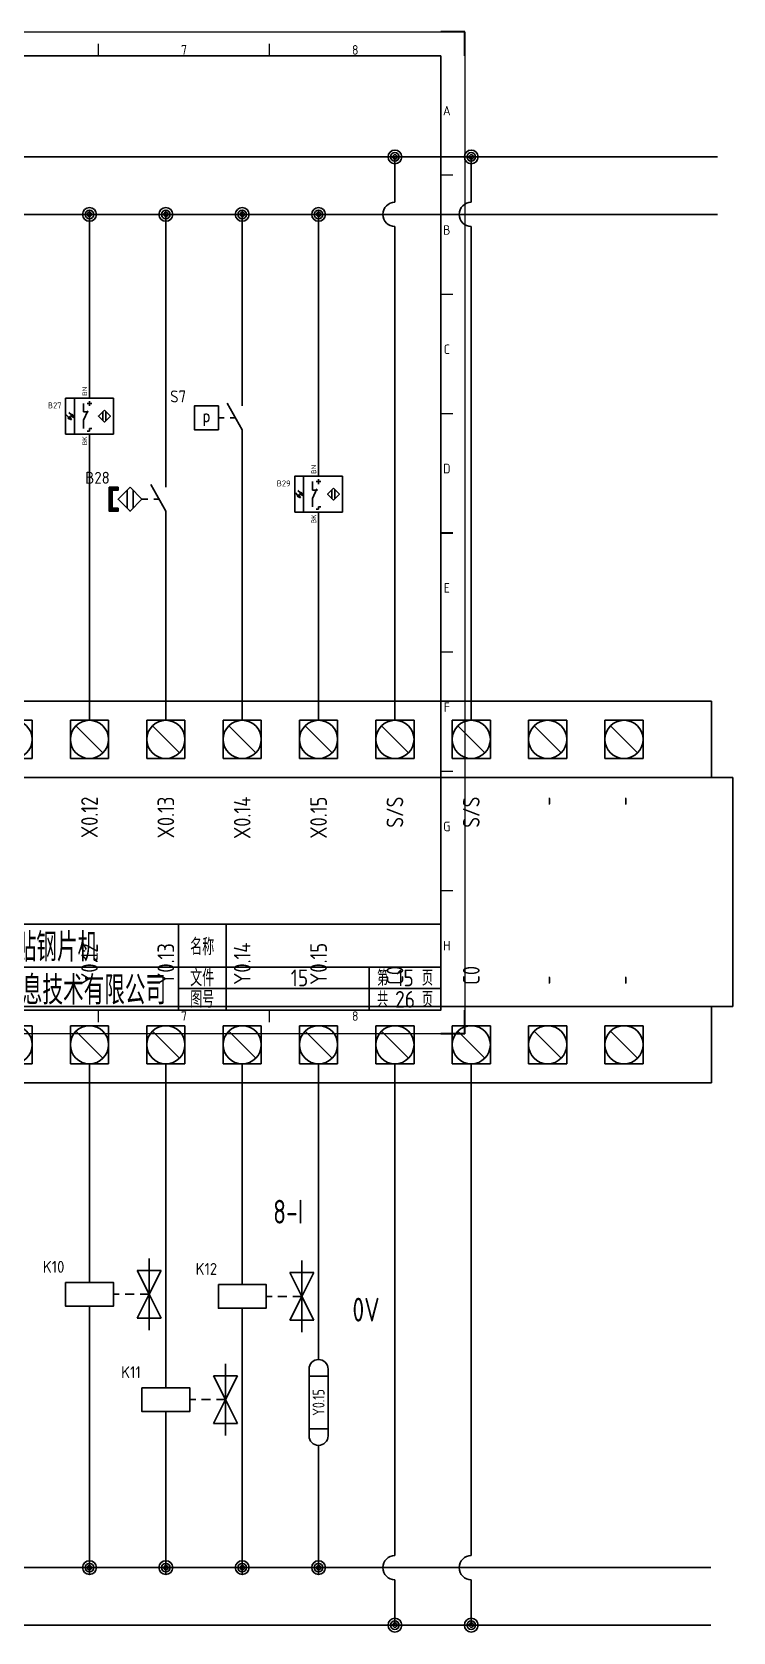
# Model space of a CAD drawing. Header units: millimetres. Extents: x 2018 to 2383, y 1261 to 1597.
# Drawn here: x 2235.6 to 2382.5, y 1262.1 to 1597.4 of the extents above; entities that cross this region are included whole.
import ezdxf
from ezdxf.enums import TextEntityAlignment as Align

# ---------------------------------------------------------------- set-up
doc = ezdxf.new("R2010")
doc.units = ezdxf.units.MM
for name, color, linetype in [('AE_BOR', 1, 'Continuous'), ('SYMS', 7, 'Continuous'), ('TAGS', 150, 'Continuous'), ('TERMS', 123, 'Continuous'), ('WIRENO', 72, 'Continuous'), ('WIRES', 7, 'Continuous'), ('图框_标题栏属性', 1, 'Continuous'), ('图框_标题栏文字', 6, 'Continuous')]:
    doc.layers.add(name, color=color, linetype=linetype)
doc.styles.add('ACGBTS', font='ISOCP.SHX')
doc.styles.add('PIN', font='simplex', dxfattribs={"width": 0.75})
doc.styles.get("Standard").update_dxf_attribs({"font": 'arial.ttf'})
doc.styles.add('WD_IEC', font='ISOCP2.shx', dxfattribs={"height": 4, "bigfont": 'gbcbig.shx'})
doc.styles.add('工程字', font='gbenor.shx', dxfattribs={"bigfont": 'gbcbig.shx'})

# ---------------------------------------------------------------- blocks, each defined once
blk = doc.blocks.new('Border')
for p, q in [((584, 410), (10, 410)), ((584, 10), (584, 410)), ((10, 10), (584, 10))]:
    blk.add_line(p, q)
at = {"layer": 'AE_BOR', "color": 1, "lineweight": 15}
for p, q in [((0, 420), (594, 420)), ((594, 420), (594, 0)), ((440.5, 410), (440.5, 415)), ((512.25, 410), (512.25, 415)), ((589, 360), (584, 360)), ((589, 310), (584, 310)), ((589, 260), (584, 260)), ((589, 160), (584, 160)), ((589, 110), (584, 110)), ((589, 60), (584, 60)), ((440.5, 5), (440.5, 10)), ((512.25, 5), (512.25, 10)), ((594, 0), (0, 0))]:
    blk.add_line(p, q, dxfattribs=at)
at = {"layer": 'AE_BOR', "color": 1, "lineweight": 30}
for p, q in [((594, 420), (584, 420)), ((594, 410), (594, 420)), ((584, 210), (589, 210)), ((594, 0), (594, 10)), ((594, 0), (584, 0))]:
    blk.add_line(p, q, dxfattribs=at)
at = {"layer": 'AE_BOR', "color": 1, "lineweight": 15, "style": 'ACGBTS'}
for s, p in [('7', (476.375, 412.5)), ('8', (548.125, 412.5)), ('A', (586.5, 387)), ('B', (586.5, 337)), ('C', (586.5, 287)), ('D', (586.5, 237)), ('E', (586.5, 187)), ('F', (586.5, 137)), ('G', (586.5, 87)), ('H', (586.5, 37)), ('7', (476.375, 7.5)), ('8', (548.125, 7.5))]:
    blk.add_text(s, height=4, dxfattribs=at).set_placement(p, align=Align.MIDDLE)
blk = doc.blocks.new('LdrDkA4')
for p, q in [((232, 0), (232, 18)), ((242, 0), (242, 18)), ((162.5, 9), (287, 9)), ((272, 0), (272, 9)), ((232, 4.5), (287, 4.5))]:
    blk.add_line(p, q)
blk.add_lwpolyline([(132.5, 0), (287, 0), (287, 18), (132.5, 18)])
at = {"flags": 9}
blk.add_attdef('WD_TB', (0, 0), '', height=2.5, dxfattribs=at)
at = {"layer": '图框_标题栏属性', "style": '工程字'}
for tag, height, p in [('版本', 3.5, (151.42, 15.75)), ('项目', 6, (202.25, 13.5)), ('名称', 3.5, (264.42, 13.27)), ('日期', 3.5, (151.42, 11.25)), ('制图', 3.5, (151.34, 6.85)), ('公司名称', 6, (197.03, 4.5)), ('文件', 3.5, (257.37, 6.75)), ('页数', 3.5, (279.5, 6.75)), ('审核', 3.5, (151.65, 2.36)), ('图号', 3.5, (257.37, 2.25)), ('总数', 3.5, (279.5, 2.25))]:
    blk.add_attdef(tag, text='', height=height, dxfattribs=at).set_placement(p, align=Align.MIDDLE)
at = {"layer": '图框_标题栏文字', "style": '工程字'}
for s, height, p in [('名称', 3.5, (237, 13.27)), ('文件', 3.5, (237, 6.75)), ('第    页', 3.25, (279.5, 6.75)), ('图号', 3.5, (237, 2.25)), ('共    页', 3.25, (279.5, 2.25))]:
    blk.add_text(s, height=height, dxfattribs=at).set_placement(p, align=Align.MIDDLE_CENTER)
blk = doc.blocks.new('PLCIO_AS332T')
for p, q in [((40.47, 36.99), (-289.88, 36.99)), ((40.47, 36.99), (40.47, 20.99)), ((-109.88, 32.99), (-101.88, 32.99)), ((-101.88, 32.99), (-101.88, 24.99)), ((-93.88, 32.99), (-85.88, 32.99)), ((-93.88, 24.99), (-93.88, 32.99)), ((-92.71, 31.82), (-87.05, 26.16)), ((-85.88, 32.99), (-85.88, 24.99)), ((-77.88, 32.99), (-69.88, 32.99)), ((-77.88, 24.99), (-77.88, 32.99)), ((-76.71, 31.82), (-71.05, 26.16)), ((-69.88, 32.99), (-69.88, 24.99)), ((-61.88, 32.99), (-53.88, 32.99)), ((-61.88, 24.99), (-61.88, 32.99)), ((-60.71, 31.82), (-55.05, 26.16)), ((-53.88, 32.99), (-53.88, 24.99)), ((-45.88, 32.99), (-37.88, 32.99)), ((-45.88, 24.99), (-45.88, 32.99)), ((-44.71, 31.82), (-39.05, 26.16)), ((-37.88, 32.99), (-37.88, 24.99)), ((-29.88, 32.99), (-21.88, 32.99)), ((-29.88, 24.99), (-29.88, 32.99)), ((-28.71, 31.82), (-23.05, 26.16)), ((-21.88, 32.99), (-21.88, 24.99)), ((-13.88, 32.99), (-5.88, 32.99)), ((-13.88, 24.99), (-13.88, 32.99)), ((-12.71, 31.82), (-7.05, 26.16)), ((-5.88, 32.99), (-5.88, 24.99)), ((2.12, 32.99), (10.12, 32.99)), ((2.12, 24.99), (2.12, 32.99)), ((3.29, 31.82), (8.95, 26.16)), ((10.12, 32.99), (10.12, 24.99)), ((18.12, 32.99), (26.12, 32.99)), ((18.12, 24.99), (18.12, 32.99)), ((19.29, 31.82), (24.95, 26.16)), ((26.12, 32.99), (26.12, 24.99)), ((-101.88, 24.99), (-109.88, 24.99)), ((-85.88, 24.99), (-93.88, 24.99)), ((-69.88, 24.99), (-77.88, 24.99)), ((-53.88, 24.99), (-61.88, 24.99)), ((-37.88, 24.99), (-45.88, 24.99)), ((-21.88, 24.99), (-29.88, 24.99)), ((-5.88, 24.99), (-13.88, 24.99)), ((10.12, 24.99), (2.12, 24.99)), ((26.12, 24.99), (18.12, 24.99)), ((-293.88, 20.99), (44.95, 20.99)), ((44.95, 20.99), (44.95, -27.01)), ((-49.88, -27.01), (-289.88, -27.01)), ((44.95, -27.01), (-49.88, -27.01)), ((40.47, -27.01), (40.47, -43.01)), ((-109.88, -31.01), (-101.88, -31.01)), ((-109.88, -31.01), (-101.88, -31.01)), ((-101.88, -31.01), (-101.88, -39.01)), ((-101.88, -31.01), (-101.88, -39.01)), ((-93.88, -39.01), (-93.88, -31.01)), ((-93.88, -39.01), (-93.88, -31.01)), ((-93.88, -31.01), (-85.88, -31.01)), ((-93.88, -31.01), (-85.88, -31.01)), ((-92.71, -32.18), (-87.05, -37.84)), ((-85.88, -31.01), (-85.88, -39.01)), ((-85.88, -31.01), (-85.88, -39.01)), ((-77.88, -39.01), (-77.88, -31.01)), ((-77.88, -39.01), (-77.88, -31.01)), ((-77.88, -31.01), (-69.88, -31.01)), ((-77.88, -31.01), (-69.88, -31.01)), ((-76.71, -32.18), (-71.05, -37.84)), ((-69.88, -31.01), (-69.88, -39.01)), ((-69.88, -31.01), (-69.88, -39.01)), ((-61.88, -31.01), (-53.88, -31.01)), ((-61.88, -31.01), (-53.88, -31.01)), ((-61.88, -39.01), (-61.88, -31.01)), ((-61.88, -39.01), (-61.88, -31.01)), ((-60.71, -32.18), (-55.05, -37.84)), ((-53.88, -31.01), (-53.88, -39.01)), ((-53.88, -31.01), (-53.88, -39.01)), ((-45.88, -39.01), (-45.88, -31.01)), ((-45.88, -39.01), (-45.88, -31.01)), ((-45.88, -31.01), (-37.88, -31.01)), ((-45.88, -31.01), (-37.88, -31.01)), ((-44.71, -32.18), (-39.05, -37.84)), ((-37.88, -31.01), (-37.88, -39.01)), ((-37.88, -31.01), (-37.88, -39.01)), ((-29.88, -31.01), (-21.88, -31.01)), ((-29.88, -31.01), (-21.88, -31.01)), ((-29.88, -39.01), (-29.88, -31.01)), ((-29.88, -39.01), (-29.88, -31.01)), ((-28.71, -32.18), (-23.05, -37.84)), ((-21.88, -31.01), (-21.88, -39.01)), ((-21.88, -31.01), (-21.88, -39.01)), ((-13.88, -39.01), (-13.88, -31.01)), ((-13.88, -39.01), (-13.88, -31.01)), ((-13.88, -31.01), (-5.88, -31.01)), ((-13.88, -31.01), (-5.88, -31.01)), ((-12.71, -32.18), (-7.05, -37.84)), ((-5.88, -31.01), (-5.88, -39.01)), ((-5.88, -31.01), (-5.88, -39.01)), ((2.12, -39.01), (2.12, -31.01)), ((2.12, -39.01), (2.12, -31.01)), ((2.12, -31.01), (10.12, -31.01)), ((2.12, -31.01), (10.12, -31.01)), ((3.29, -32.18), (8.95, -37.84)), ((10.12, -31.01), (10.12, -39.01)), ((10.12, -31.01), (10.12, -39.01)), ((18.12, -31.01), (26.12, -31.01)), ((18.12, -31.01), (26.12, -31.01)), ((18.12, -39.01), (18.12, -31.01)), ((18.12, -39.01), (18.12, -31.01)), ((19.29, -32.18), (24.95, -37.84)), ((26.12, -31.01), (26.12, -39.01)), ((26.12, -31.01), (26.12, -39.01)), ((-101.88, -39.01), (-109.88, -39.01)), ((-101.88, -39.01), (-109.88, -39.01)), ((-85.88, -39.01), (-93.88, -39.01)), ((-85.88, -39.01), (-93.88, -39.01)), ((-69.88, -39.01), (-77.88, -39.01)), ((-69.88, -39.01), (-77.88, -39.01)), ((-53.88, -39.01), (-61.88, -39.01)), ((-53.88, -39.01), (-61.88, -39.01)), ((-37.88, -39.01), (-45.88, -39.01)), ((-37.88, -39.01), (-45.88, -39.01)), ((-21.88, -39.01), (-29.88, -39.01)), ((-21.88, -39.01), (-29.88, -39.01)), ((-5.88, -39.01), (-13.88, -39.01)), ((-5.88, -39.01), (-13.88, -39.01)), ((10.12, -39.01), (2.12, -39.01)), ((10.12, -39.01), (2.12, -39.01)), ((26.12, -39.01), (18.12, -39.01)), ((26.12, -39.01), (18.12, -39.01)), ((-289.88, -43.01), (40.47, -43.01))]:
    blk.add_line(p, q)
for centre in [(-105.88, 28.99), (-89.88, 28.99), (-73.88, 28.99), (-57.88, 28.99), (-41.88, 28.99), (-25.88, 28.99), (-9.88, 28.99), (6.12, 28.99), (22.12, 28.99), (-105.88, -35.01), (-89.88, -35.01), (-73.88, -35.01), (-57.88, -35.01), (-41.88, -35.01), (-25.88, -35.01), (-9.88, -35.01), (6.12, -35.01), (22.12, -35.01)]:
    blk.add_circle(centre, 4)
at = {"style": 'WD_IEC'}
for tag, p, width in [('DESCA41', (-283.38, 60.92), 0.9), ('DESCB41', (-276.38, 60.92), 0.9), ('DESCA42', (-267.38, 60.92), 0.9), ('DESCB42', (-260.38, 60.92), 0.9), ('DESCA43', (-251.38, 60.92), 0.9), ('DESCB43', (-244.38, 60.92), 0.9), ('DESCA44', (-235.38, 60.92), 0.9), ('DESCB44', (-228.38, 60.92), 0.9), ('DESCA45', (-219.38, 60.92), 0.9), ('DESCB45', (-212.38, 60.92), 0.9), ('DESCA46', (-203.38, 60.92), 0.9), ('DESCB46', (-196.38, 60.92), 0.9), ('DESCA47', (-187.38, 60.92), 0.9), ('DESCB47', (-180.38, 60.92), 0.9), ('DESCA48', (-171.38, 60.92), 0.9), ('DESCB48', (-164.38, 60.92), 0.9), ('DESCA49', (-155.38, 60.92), 0.9), ('DESCB49', (-148.38, 60.92), 0.9), ('DESCA50', (-139.38, 60.92), 0.9), ('DESCB50', (-132.38, 60.92), 0.9), ('DESCA51', (-123.38, 60.92), 0.9), ('DESCB51', (-116.38, 60.92), 0.9), ('DESCA52', (-107.38, 60.92), 0.9), ('DESCB52', (-100.38, 60.92), 0.9), ('DESCA53', (-91.38, 60.92), 0.9), ('DESCB53', (-84.38, 60.92), 0.9), ('DESCA54', (-75.38, 60.92), 0.9), ('DESCB54', (-68.38, 60.92), 0.9), ('DESCA55', (-59.38, 60.92), 0.9), ('DESCB55', (-52.38, 60.92), 0.9), ('DESCA56', (-43.38, 60.92), 0.9), ('DESCB56', (-36.38, 60.92), 0.9), ('WDTAGALT', (-331.88, -15.01), 0.8)]:
    blk.add_attdef(tag, p, '', height=4, rotation=90, dxfattribs=dict(at, width=width))
at = {"style": 'WD_IEC', "width": 0.9}
for tag, p in [('TERM42', (-263.88, 34.22)), ('TERM43', (-247.88, 34.22)), ('TERM44', (-231.88, 34.22)), ('TERM45', (-215.88, 34.22)), ('TERM46', (-199.88, 34.22)), ('TERM47', (-183.88, 34.22)), ('TERM48', (-167.88, 34.22)), ('TERM49', (-151.88, 34.22)), ('TERM50', (-135.88, 34.22)), ('TERM52', (-103.88, 34.22)), ('TERM53', (-87.88, 34.22)), ('TERM54', (-71.88, 34.22)), ('TERM55', (-55.88, 34.22)), ('TERM56', (-39.88, 34.22)), ('TERM57', (-23.88, 34.22)), ('TERM58', (-7.88, 34.22)), ('TERM59', (8.12, 34.22)), ('TERM60', (24.12, 34.22)), ('TERM41', (-279.88, 34.22)), ('TERM51', (-119.88, 34.22))]:
    blk.add_attdef(tag, text='', height=2.5, rotation=90, dxfattribs=at).set_placement(p, align=Align.TOP_LEFT)
at = {"style": 'WD_IEC', "flags": 1}
for tag, p in [('X2TERM41', (-281.88, 32.99)), ('X2TERM42', (-265.88, 32.99)), ('X2TERM43', (-249.88, 32.99)), ('X2TERM44', (-233.88, 32.99)), ('X2TERM45', (-217.88, 32.99)), ('X2TERM46', (-201.88, 32.99)), ('X2TERM47', (-185.88, 32.99)), ('X2TERM48', (-169.88, 32.99)), ('X2TERM49', (-153.88, 32.99)), ('X2TERM50', (-137.88, 32.99)), ('X2TERM51', (-121.88, 32.99)), ('X2TERM52', (-105.88, 32.99)), ('X2TERM53', (-89.88, 32.99)), ('X2TERM54', (-73.88, 32.99)), ('X2TERM55', (-57.88, 32.99)), ('X2TERM56', (-41.88, 32.99)), ('X2TERM57', (-25.88, 32.99)), ('X2TERM58', (-9.88, 32.99)), ('X2TERM59', (6.12, 32.99)), ('X2TERM60', (22.12, 32.99)), ('X8TERM01', (-281.88, -39.01)), ('X8TERM02', (-265.88, -39.01)), ('X8TERM03', (-249.88, -39.01)), ('X8TERM04', (-233.88, -39.01)), ('X8TERM05', (-217.88, -39.01)), ('X8TERM06', (-201.88, -39.01)), ('X8TERM07', (-185.88, -39.01)), ('X8TERM08', (-169.88, -39.01)), ('X8TERM09', (-153.88, -39.01)), ('X8TERM10', (-137.88, -39.01)), ('X8TERM11', (-121.88, -39.01)), ('X8TERM12', (-105.88, -39.01)), ('X8TERM13', (-89.88, -39.01)), ('X8TERM14', (-73.88, -39.01)), ('X8TERM15', (-57.88, -39.01)), ('X8TERM16', (-41.88, -39.01)), ('X8TERM17', (-25.88, -39.01)), ('X8TERM18', (-9.88, -39.01)), ('X8TERM19', (6.12, -39.01)), ('X8TERM20', (22.12, -39.01))]:
    blk.add_attdef(tag, p, '', height=0.35, rotation=90, dxfattribs=at)
at = {"style": 'WD_IEC', "width": 0.9}
for tag, p in [('TAGA42', (-265.88, 16.99)), ('TAGA44', (-233.88, 16.99)), ('TAGA50', (-137.88, 16.99)), ('TAGA52', (-105.88, 16.99)), ('TAGA54', (-73.88, 16.99)), ('TERMDESC60', (22.12, 16.99)), ('TAGA41', (-281.88, 16.99)), ('TAGA43', (-249.88, 16.99)), ('TAGA45', (-217.88, 16.99)), ('TAGA46', (-201.88, 16.99)), ('TAGA47', (-185.88, 16.99)), ('TAGA48', (-169.88, 16.99)), ('TAGA49', (-153.88, 16.99)), ('TAGA51', (-121.88, 16.99)), ('TAGA53', (-89.88, 16.99)), ('TAGA55', (-57.88, 16.99)), ('TAGA56', (-41.88, 16.99)), ('TERMDESC57', (-25.88, 16.99)), ('TERMDESC58', (-9.88, 16.99)), ('TERMDESC59', (6.12, 16.99))]:
    blk.add_attdef(tag, text='', height=3.5, rotation=90, dxfattribs=at).set_placement(p, align=Align.MIDDLE_RIGHT)
at = {"linetype": 'Continuous', "style": 'WD_IEC', "flags": 9}
for tag, p in [('ASSYCODE', (-320.88, 4.35)), ('FAMILY', (-320.09, 4.38))]:
    blk.add_attdef(tag, text='', height=0.32, rotation=90, dxfattribs=at).set_placement(p, align=Align.CENTER)
at = {"style": 'WD_IEC'}
for tag, p in [('LINE1', (-312.59, -3.01)), ('LINE2', (-307.59, -3.01)), ('TAG1', (-297.88, -3.01))]:
    blk.add_attdef(tag, text='', height=3.5, rotation=90, dxfattribs=at).set_placement(p, align=Align.CENTER)
for tag, width, p in [('INST', 0.8, (-328.04, -3.01)), ('LOC', 0.8, (-324.6, -3.01)), ('MFG', 0.8, (-320.59, -3.01)), ('CAT', 0.9, (-317.09, -3.01)), ('DESC', 0.8, (-303.54, -3.01))]:
    blk.add_attdef(tag, text='', height=2.5, rotation=90, dxfattribs=dict(at, width=width)).set_placement(p, align=Align.CENTER)
at = {"style": 'WD_IEC', "width": 0.9}
for tag, p in [('TERMDESC17', (-25.88, -22.45)), ('TERMDESC18', (-9.88, -22.45)), ('TERMDESC19', (6.12, -22.45)), ('TERMDESC20', (22.12, -22.45)), ('TAGA01', (-281.88, -22.45)), ('TAGA02', (-265.88, -22.45)), ('TAGA03', (-249.88, -22.45)), ('TAGA04', (-233.88, -22.45)), ('TAGA05', (-217.88, -22.45)), ('TAGA06', (-201.88, -22.45)), ('TAGA07', (-185.88, -22.45)), ('TAGA08', (-169.88, -22.45)), ('TAGA09', (-153.88, -22.45)), ('TAGA10', (-137.88, -22.45)), ('TAGA12', (-105.88, -22.45)), ('TAGA13', (-89.88, -22.45)), ('TAGA14', (-73.88, -22.45)), ('TAGA15', (-57.88, -22.45)), ('TAGA16', (-41.88, -22.45)), ('TAGA11', (-121.88, -22.45))]:
    blk.add_attdef(tag, text='', height=3.5, rotation=90, dxfattribs=at).set_placement(p, align=Align.MIDDLE_LEFT)
for tag, p in [('TERM01', (-279.88, -39.92)), ('TERM02', (-263.88, -40.05)), ('TERM04', (-231.88, -40.05)), ('TERM10', (-135.88, -40.05)), ('TERM12', (-103.88, -40.05)), ('TERM14', (-71.88, -40.05)), ('TERM20', (24.12, -40.05)), ('TERM03', (-247.88, -40.05)), ('TERM05', (-215.88, -40.05)), ('TERM06', (-199.88, -40.05)), ('TERM07', (-183.88, -40.05)), ('TERM08', (-167.88, -40.05)), ('TERM09', (-151.88, -40.05)), ('TERM11', (-119.88, -40.05)), ('TERM13', (-87.88, -40.05)), ('TERM15', (-55.88, -40.05)), ('TERM16', (-39.88, -40.05)), ('TERM17', (-23.88, -40.05)), ('TERM18', (-7.88, -40.05)), ('TERM19', (8.12, -40.05))]:
    blk.add_attdef(tag, text='', height=2.5, rotation=90, dxfattribs=at).set_placement(p, align=Align.TOP_RIGHT)
for tag, p in [('DESCA01', (-283.38, -67.08)), ('DESCB01', (-276.38, -67.08)), ('DESCA02', (-267.38, -67.08)), ('DESCB02', (-260.38, -67.08)), ('DESCA03', (-251.38, -67.08)), ('DESCB03', (-244.38, -67.08)), ('DESCA04', (-235.38, -67.08)), ('DESCB04', (-228.38, -67.08)), ('DESCA05', (-219.38, -67.08)), ('DESCB05', (-212.38, -67.08)), ('DESCA06', (-203.38, -67.08)), ('DESCB06', (-196.38, -67.08)), ('DESCA07', (-187.38, -67.08)), ('DESCB07', (-180.38, -67.08)), ('DESCA08', (-171.38, -67.08)), ('DESCB08', (-164.38, -67.08)), ('DESCA09', (-155.38, -67.08)), ('DESCB09', (-148.38, -67.08)), ('DESCA10', (-139.38, -67.08)), ('DESCB10', (-132.38, -67.08)), ('DESCA11', (-123.38, -67.08)), ('DESCB11', (-116.38, -67.08)), ('DESCA12', (-107.38, -67.08)), ('DESCB12', (-100.38, -67.08)), ('DESCA13', (-91.38, -67.08)), ('DESCB13', (-84.38, -67.08)), ('DESCA14', (-75.38, -67.08)), ('DESCB14', (-68.38, -67.08)), ('DESCA15', (-59.38, -67.08)), ('DESCB15', (-52.38, -67.08)), ('DESCA16', (-43.38, -67.08)), ('DESCB16', (-36.38, -67.08))]:
    blk.add_attdef(tag, text='', height=4, rotation=90, dxfattribs=at).set_placement(p, align=Align.RIGHT)
blk = doc.blocks.new('WDDOT')
for radius in [0.72, 0.449, 0.223]:
    blk.add_circle((0, 0), radius)
blk = doc.blocks.new('WD_WNV')
at = {"linetype": 'Continuous', "style": 'WD_IEC', "width": 0.8}
blk.add_attdef('WIRENO', text='', height=2.5, dxfattribs=at).set_placement((-1.6, 0), align=Align.MIDDLE_RIGHT)
at = {"style": 'WD_IEC', "flags": 1}
for tag, p in [('W08USER', (-1, 0.375)), ('W04USER', (-1, 0.875)), ('W05USER', (-1, 0.75)), ('W09USER', (-1, 0.25)), ('W03USER', (-1, 1)), ('W06USER', (-1, 0.625)), ('W07USER', (-1, 0.5)), ('W02USER', (-1, 1.125)), ('W01USER', (-1, 1.25)), ('W10USER', (-1, 0.125))]:
    blk.add_attdef(tag, text='', height=0.08, dxfattribs=at).set_placement(p, align=Align.CENTER)
blk = doc.blocks.new('VSV1')
for p, q in [((0, 2.5), (0, 7.5)), ((12.5, 7.5), (12.5, -7.5)), ((12.5, 0), (10, 5)), ((10, 5), (15, 5)), ((15, 5), (12.5, 0)), ((6.25, 0), (5, 0)), ((9.38, 0), (7.5, 0)), ((12.5, 0), (10, -5)), ((12.5, 0), (10.62, 0)), ((15, -5), (12.5, 0)), ((0, -2.5), (0, -7.5)), ((10, -5), (15, -5))]:
    blk.add_line(p, q)
blk.add_lwpolyline([(-5, 2.5), (-5, -2.5), (5, -2.5), (5, 2.5)], close=True)
at = {"style": 'WD_IEC'}
for tag, p in [('INST', (-5.25, 11.5)), ('LOC', (-5.25, 8)), ('TAG1', (-5.25, 4.5)), ('DESC1', (-5.25, -6.85)), ('DESC2', (-5.25, -10.35)), ('DESC3', (-5.25, -13.85))]:
    blk.add_attdef(tag, text='', height=2.5, dxfattribs=at).set_placement(p, align=Align.RIGHT)
blk.add_attdef('TERM01', text='', height=2, rotation=90, dxfattribs=at).set_placement((-1, 7.5), align=Align.RIGHT)
at = {"style": 'WD_IEC', "flags": 1}
for tag, p, height in [('X2TERM01', (0, 7.5), 0.32), ('X4LINK', (-5, 0), 0.32), ('X1LINK', (12.5, 0), 0.32), ('ASSYCODE', (1, -4), 1), ('FAMILY', (1, -5.5), 1), ('CATDESC', (1, -7), 1), ('X8TERM02', (0, -7.5), 0.32)]:
    blk.add_attdef(tag, p, '', height=height, dxfattribs=at)
at = {"style": 'WD_IEC', "flags": 9}
for tag, p in [('MFG', (-6, 1)), ('CAT', (-6, -1.5))]:
    blk.add_attdef(tag, text='', height=1.5, dxfattribs=at).set_placement(p, align=Align.RIGHT)
at = {"style": 'WD_IEC'}
blk.add_attdef('TERM02', (-1, -7.5), '', height=2, rotation=90, dxfattribs=at)
at = {"lineweight": 9, "style": 'WD_IEC'}
for tag, p in [('NO', (-5.5, -16.5)), ('NC', (-5.5, -20))]:
    blk.add_attdef(tag, text='', height=2.5, dxfattribs=at).set_placement(p, align=Align.TOP_RIGHT)
for tag, p in [('XREFNO', (-4, -16.5)), ('XREFNC', (-4, -20)), ('WDTAGALT', (-3.88, -23.13))]:
    blk.add_attdef(tag, text='', height=2.5, dxfattribs=at).set_placement(p, align=Align.TOP_LEFT)
blk = doc.blocks.new('VPE12PE2')
for p, q in [((-6.25, 7.5), (-6.25, -7.5)), ((-8.66, -0.53), (-9.72, 0.53)), ((-7.59, 0.53), (-8.66, 1.59)), ((-7.24, 0.88), (-7.95, 0.18)), ((-7.95, 0.18), (-6.53, -0.53)), ((-6.53, -0.53), (-7.24, 0.88)), ((-2.5, 5.25), (-2.5, 1.75)), ((-2.5, -1.75), (-0.75, 2.19)), ((-2.5, 1.75), (-0.49, 1.75)), ((-1, 5.25), (1, 5.25)), ((0, 6.25), (0, 4.25)), ((5.62, 1.87), (5.62, -1.88)), ((6.88, 1.87), (6.88, -1.88)), ((-8.3, -0.18), (-9.01, -0.88)), ((-9.01, -0.88), (-7.59, -1.59)), ((-7.59, -1.59), (-8.3, -0.18)), ((-2.5, -1.75), (-2.5, -5.25)), ((-1, -6.25), (0, -6.25)), ((0, -6.25), (0, -5.25)), ((0, -5.25), (1, -5.25))]:
    blk.add_line(p, q)
for points in [[(-10, -7.5), (10, -7.5), (10, 7.5), (-10, 7.5)], [(6.25, 2.5), (8.75, 0), (6.25, -2.5), (3.75, 0)]]:
    blk.add_lwpolyline(points, close=True)
for points in [[(-7.24, 0.88), (-7.95, 0.18), (-6.53, -0.53)], [(-8.3, -0.18), (-9.01, -0.88), (-7.59, -1.59)]]:
    blk.add_solid(points)
at = {"style": 'WD_IEC'}
blk.add_attdef('TERM02', (-1, 8.5), '', height=2, rotation=90, dxfattribs=at)
for tag, p in [('INST', (-11.75, 10.25)), ('LOC', (-11.75, 6.75)), ('XREF', (-11.75, -1.35)), ('TAG1', (-11.75, 3.25)), ('DESC2', (-11.75, -8.7)), ('DESC1', (-11.75, -5.2)), ('WDTAGALT', (-11.5, -15.5)), ('DESC3', (-11.75, -12.2))]:
    blk.add_attdef(tag, text='', height=2.5, dxfattribs=at).set_placement(p, align=Align.RIGHT)
at = {"style": 'WD_IEC', "flags": 1}
for tag, p, height in [('X2TERM02', (0, 7.5), 0.32), ('MFG', (12.75, 6.5), 1.5), ('CAT', (12.75, 4), 1.5), ('ASSYCODE', (11, -4), 1), ('FAMILY', (11, -5.5), 1), ('CATDESC', (11, -7), 1), ('X8TERM01', (0, -7.5), 0.32)]:
    blk.add_attdef(tag, p, '', height=height, dxfattribs=at)
at = {"style": 'WD_IEC'}
blk.add_attdef('TERM01', text='', height=2, rotation=90, dxfattribs=at).set_placement((-1, -8.5), align=Align.RIGHT)
blk = doc.blocks.new('VPX11M')
for p, q in [((0, 7.5), (0, 2.5)), ((-8.125, 1.875), (-8.125, -1.875)), ((-6.875, 1.875), (-6.875, -1.875)), ((-5, 0), (-3.75, 0)), ((0, -2.5), (-3.125, 3.125)), ((-2.5, 0), (-1.389, 0)), ((0, -2.5), (0, -7.5))]:
    blk.add_line(p, q)
for points in [[(-11.25, 1.875), (-10, 1.875), (-10, 2.5), (-11.875, 2.5), (-11.875, -2.5), (-10, -2.5), (-10, -1.875), (-11.25, -1.875)], [(-7.5, 2.5), (-5, 0), (-7.5, -2.5), (-10, 0)]]:
    blk.add_lwpolyline(points, close=True)
for points in [[(-11.875, 2.5), (-11.875, 1.875), (-10, 2.5), (-10, 1.875)], [(-11.875, 1.875), (-11.875, -1.875), (-11.25, 1.875), (-11.25, -1.875)], [(-11.875, -1.875), (-11.875, -2.5), (-10, -1.875), (-10, -2.5)]]:
    blk.add_solid(points)
at = {"style": 'WD_IEC'}
for tag, p in [('INST', (-11.75, 10.25)), ('LOC', (-11.75, 6.75)), ('TAG1', (-11.75, 3.25)), ('DESC1', (-11.75, -9.85)), ('DESC2', (-11.75, -13.35)), ('DESC3', (-11.75, -16.85))]:
    blk.add_attdef(tag, text='', height=2.5, dxfattribs=at).set_placement(p, align=Align.RIGHT)
blk.add_attdef('TERM01', text='', height=2, rotation=90, dxfattribs=at).set_placement((-1, 7.5), align=Align.RIGHT)
at = {"style": 'WD_IEC', "flags": 1}
for tag, p, height in [('X2TERM01', (0, 7.5), 0.32), ('MFG', (2.75, 6.5), 1.5), ('CAT', (2.75, 4), 1.5), ('X1LINK', (0, 0), 0.32), ('ASSYCODE', (1, -4), 1), ('CONTACT', (1, -2.5), 1), ('COMMON', (2.25, -3.75), 1), ('FAMILY', (1, -5.5), 1), ('CATDESC', (1, -7), 1), ('X8TERM02', (0, -7.5), 0.32)]:
    blk.add_attdef(tag, p, '', height=height, dxfattribs=at)
at = {"style": 'WD_IEC'}
blk.add_attdef('TERM02', (-1, -7.5), '', height=2, rotation=90, dxfattribs=at)
at = {"lineweight": 15, "style": 'WD_IEC'}
for tag, p in [('XREF', (-11.75, -6)), ('WDTAGALT', (-11.5, -20))]:
    blk.add_attdef(tag, text='', height=2.5, dxfattribs=at).set_placement(p, align=Align.RIGHT)
blk = doc.blocks.new('VPS11')
for p, q in [((0, 7.5), (0, 2.5)), ((-5, 0), (-3.75, 0)), ((0, -2.5), (-3.12, 3.12)), ((-2.5, 0), (-1.39, 0)), ((0, -2.5), (0, -7.5))]:
    blk.add_line(p, q)
blk.add_lwpolyline([(-5, 2.5), (-5, -2.5), (-10, -2.5), (-10, 2.5)], close=True)
at = {"style": 'PIN', "width": 0.75}
blk.add_text('p', height=2.5, dxfattribs=at).set_placement((-7.5, 0), align=Align.MIDDLE)
at = {"style": 'WD_IEC'}
for tag, p in [('INST', (-11.75, 10.25)), ('LOC', (-11.75, 6.75)), ('TAG1', (-11.75, 3.25)), ('RATING1', (-11.75, -1.35)), ('DESC1', (-11.75, -9.85)), ('DESC2', (-11.75, -13.35)), ('DESC3', (-11.75, -16.85))]:
    blk.add_attdef(tag, text='', height=2.5, dxfattribs=at).set_placement(p, align=Align.RIGHT)
blk.add_attdef('TERM01', text='', height=2, rotation=90, dxfattribs=at).set_placement((-1, 7.5), align=Align.RIGHT)
at = {"style": 'WD_IEC', "flags": 1}
for tag, p, height in [('X2TERM01', (0, 7.5), 0.32), ('MFG', (2.75, 6.5), 1.5), ('CAT', (2.75, 4), 1.5), ('X1LINK', (0, 0), 0.32), ('ASSYCODE', (1, -4), 1), ('CONTACT', (1, -2.5), 1), ('COMMON', (2.25, -3.75), 1), ('FAMILY', (1, -5.5), 1), ('CATDESC', (1, -7), 1), ('X8TERM02', (0, -7.5), 0.32)]:
    blk.add_attdef(tag, p, '', height=height, dxfattribs=at)
at = {"style": 'WD_IEC'}
blk.add_attdef('TERM02', (-1, -7.5), '', height=2, rotation=90, dxfattribs=at)
at = {"lineweight": 15, "style": 'WD_IEC'}
for tag, p in [('XREF', (-11.75, -6)), ('WDTAGALT', (-11.25, -20.13))]:
    blk.add_attdef(tag, text='', height=2.5, dxfattribs=at).set_placement(p, align=Align.RIGHT)
blk = doc.blocks.new('PLCIOO2TV')
for p, q in [((-2, 7), (-2, -7)), ((2, 7), (2, -7)), ((-2, 5.5), (2, 5.5)), ((-2, -5.5), (2, -5.5))]:
    blk.add_line(p, q)
for centre, start, end in [((0, 7), 0, 180), ((0, -7), 180, 0)]:
    blk.add_arc(centre, 2, start, end)
at = {"style": 'WD_IEC', "width": 0.9}
blk.add_attdef('TERMDESC01R', text='', height=2, rotation=90, dxfattribs=at).set_placement((2.25, 10), align=Align.TOP_LEFT)
at = {"style": 'WD_IEC', "width": 0.8}
for tag, height, p in [('TERM01R', 2, (0, 7.25)), ('TAGA01', 2.5, (0, 0)), ('TERM01L', 2, (0, -7.25))]:
    blk.add_attdef(tag, text='', height=height, rotation=90, dxfattribs=at).set_placement(p, align=Align.MIDDLE)
for tag, p in [('INST', (-3.5, 6.5)), ('LOC', (-3.5, 3))]:
    blk.add_attdef(tag, text='', height=2.5, dxfattribs=at).set_placement(p, align=Align.RIGHT)
at = {"style": 'WD_IEC', "flags": 1}
for tag, p in [('X2TERM01R', (0, 9)), ('X8TERM01L', (0, -9))]:
    blk.add_attdef(tag, p, '', height=0.16, dxfattribs=at)
at = {"style": 'WD_IEC', "width": 0.9}
blk.add_attdef('LINE1', text='', height=2.5, rotation=90, dxfattribs=at).set_placement((4.41, 1), align=Align.CENTER)
blk.add_attdef('LINE2', text='', height=2.5, rotation=90, dxfattribs=at).set_placement((5.02, 1), align=Align.TOP_CENTER)
at = {"style": 'WD_IEC'}
for tag, p in [('TAG1', (-3.5, -0.5)), ('XREF', (-3.5, -4.5))]:
    blk.add_attdef(tag, text='', height=2.5, dxfattribs=at).set_placement(p, align=Align.RIGHT)
at = {"linetype": 'Continuous', "style": 'WD_IEC', "flags": 9}
for tag, p in [('ASSYCODE', (-2.39, -1.18)), ('FAMILY', (-2.39, -7.68))]:
    blk.add_attdef(tag, text='', height=0.16, rotation=90, dxfattribs=at).set_placement(p, align=Align.CENTER)
at = {"style": 'WD_IEC', "width": 0.9}
blk.add_attdef('TERMDESC01L', text='', height=2, rotation=90, dxfattribs=at).set_placement((2.25, -10), align=Align.TOP_RIGHT)
at = {"style": 'WD_IEC'}
for tag, width, p in [('MFG', 0.8, (-7, -20)), ('DESC', 0.8, (-4, -20)), ('DESCA01', 0.9, (-0.5, -20)), ('DESCB01', 0.9, (2.5, -20)), ('DESCC01', 0.9, (5.5, -20)), ('DESCD01', 0.9, (8.5, -20)), ('DESCE01', 0.9, (11.5, -20)), ('CAT', 0.9, (-7, -27))]:
    blk.add_attdef(tag, text='', height=2.5, rotation=90, dxfattribs=dict(at, width=width)).set_placement(p, align=Align.RIGHT)

msp = doc.modelspace()

# ---------------------------------------------------------------- linework, layer by layer
at = {"layer": 'WIRES'}
for p, q in [((2046.42, 1571.23), (2379.28, 1571.23)), ((2311.67, 1561.72), (2311.67, 1571.23)), ((2327.67, 1561.72), (2327.67, 1571.23)), ((2247.67, 1520.66), (2247.67, 1559.85)), ((2263.67, 1506.99), (2263.67, 1559.85)), ((2279.67, 1524.04), (2279.67, 1559.85)), ((2295.67, 1504.3), (2295.67, 1559.85)), ((2046.42, 1559.18), (2379.28, 1559.18)), ((2311.67, 1453.16), (2311.67, 1556.64)), ((2327.67, 1453.16), (2327.67, 1556.64)), ((2247.67, 1453.16), (2247.67, 1513.16)), ((2279.67, 1453.16), (2279.67, 1509.04)), ((2295.67, 1453.16), (2295.67, 1496.8)), ((2263.67, 1453.16), (2263.67, 1491.99)), ((2247.67, 1381.16), (2247.67, 1340.36)), ((2263.67, 1381.16), (2263.67, 1318.28)), ((2279.67, 1381.16), (2279.67, 1339.92)), ((2295.67, 1381.16), (2295.67, 1319.19)), ((2311.67, 1381.16), (2311.67, 1278.11)), ((2327.67, 1381.16), (2327.67, 1278.11)), ((2247.67, 1325.36), (2247.67, 1274.35)), ((2279.67, 1324.92), (2279.67, 1274.35)), ((2263.67, 1303.28), (2263.67, 1274.35)), ((2295.67, 1301.19), (2295.67, 1274.35)), ((2043.49, 1275.57), (2377.84, 1275.57)), ((2311.67, 1273.03), (2311.67, 1263.52)), ((2327.67, 1273.03), (2327.67, 1263.52)), ((2043.49, 1263.52), (2377.84, 1263.52))]:
    msp.add_line(p, q, dxfattribs=at)
for centre in [(2311.67, 1559.18), (2327.67, 1559.18), (2311.67, 1275.57), (2327.67, 1275.57)]:
    msp.add_arc(centre, 2.54, 90, 270, dxfattribs=at)

# ---------------------------------------------------------------- block references
ref = msp.add_blockref('LdrDkA4', (2034.29, 1392.42))
ref.add_attrib('总数', '26', dxfattribs={"layer": '图框_标题栏属性', "height": 3.5, "style": '工程字'}).set_placement((2313.79, 1394.67), align=Align.MIDDLE)
ref.add_attrib('页数', '15', dxfattribs={"layer": '图框_标题栏属性', "height": 3.5, "style": '工程字'}).set_placement((2313.79, 1399.17), align=Align.MIDDLE)
ref.add_attrib('文件', '15', dxfattribs={"layer": '图框_标题栏属性', "height": 3.5, "style": '工程字'}).set_placement((2291.67, 1399.17), align=Align.MIDDLE)
ref.add_attrib('公司名称', '江苏力德尔电子信息技术有限公司', dxfattribs={"layer": '图框_标题栏属性', "height": 6, "style": '工程字'}).set_placement((2231.33, 1396.92), align=Align.MIDDLE)
ref.add_attrib('项目', '自动贴钢片机', dxfattribs={"layer": '图框_标题栏属性', "height": 6, "style": '工程字'}).set_placement((2236.54, 1405.92), align=Align.MIDDLE)
at = {"layer": 'AE_BOR', "xscale": 0.5, "yscale": 0.5, "zscale": 0.5}
msp.add_blockref('Border', (2029.29, 1387.42), dxfattribs=at)
at = {"layer": 'SYMS', "xscale": 2, "yscale": 2, "zscale": 2}
for p in [(2311.67, 1571.23), (2327.67, 1571.23), (2247.67, 1559.18), (2263.67, 1559.18), (2279.67, 1559.18), (2295.67, 1559.18), (2247.67, 1275.57), (2263.67, 1275.57), (2279.67, 1275.57), (2295.67, 1275.57), (2311.67, 1263.52), (2327.67, 1263.52)]:
    msp.add_blockref('WDDOT', p, dxfattribs=at)
at = {"layer": 'SYMS'}
ref = msp.add_blockref('VPE12PE2', (2247.67, 1516.91), dxfattribs=dict(at, xscale=0.5, yscale=0.5, zscale=0.5))
ref.add_attrib('TERM02', 'BN', (2247.17, 1521.16), dxfattribs={"layer": 'TERMS', "height": 1, "rotation": 90, "style": 'WD_IEC'})
ref.add_attrib('TERM01', 'BK', dxfattribs={"layer": 'TERMS', "height": 1, "rotation": 90, "style": 'WD_IEC'}).set_placement((2247.17, 1512.66), align=Align.RIGHT)
ref.add_attrib('TAG1', 'B27', dxfattribs={"layer": 'TAGS', "height": 1.25, "style": 'WD_IEC'}).set_placement((2241.8, 1518.53), align=Align.RIGHT)
ref = msp.add_blockref('VPS11', (2279.67, 1516.54), dxfattribs=at)
ref.add_attrib('TAG1', 'S7', dxfattribs={"layer": 'TAGS', "height": 2.5, "style": 'WD_IEC'}).set_placement((2267.92, 1519.79), align=Align.RIGHT)
ref = msp.add_blockref('VPX11M', (2263.67, 1499.49), dxfattribs=at)
ref.add_attrib('TAG1', 'B28', dxfattribs={"layer": 'TAGS', "height": 2.5, "style": 'WD_IEC'}).set_placement((2251.92, 1502.74), align=Align.RIGHT)
ref = msp.add_blockref('VPE12PE2', (2295.67, 1500.55), dxfattribs=dict(at, xscale=0.5, yscale=0.5, zscale=0.5))
ref.add_attrib('TERM02', 'BN', (2295.17, 1504.8), dxfattribs={"layer": 'TERMS', "height": 1, "rotation": 90, "style": 'WD_IEC'})
ref.add_attrib('TERM01', 'BK', dxfattribs={"layer": 'TERMS', "height": 1, "rotation": 90, "style": 'WD_IEC'}).set_placement((2295.17, 1496.3), align=Align.RIGHT)
ref.add_attrib('TAG1', 'B29', dxfattribs={"layer": 'TAGS', "height": 1.25, "style": 'WD_IEC'}).set_placement((2289.8, 1502.18), align=Align.RIGHT)
ref = msp.add_blockref('PLCIO_AS332T', (2337.55, 1420.17), dxfattribs=at)
ref.add_attrib('TERMDESC60', '-', dxfattribs={"layer": 'TERMS', "height": 3.5, "rotation": 90, "style": 'WD_IEC', "width": 0.9}).set_placement((2359.67, 1437.16), align=Align.MIDDLE_RIGHT)
ref.add_attrib('TERMDESC59', '-', dxfattribs={"layer": 'TERMS', "height": 3.5, "rotation": 90, "style": 'WD_IEC', "width": 0.9}).set_placement((2343.67, 1437.16), align=Align.MIDDLE_RIGHT)
ref.add_attrib('TERMDESC58', 'S/S', dxfattribs={"layer": 'TERMS', "height": 3.5, "rotation": 90, "style": 'WD_IEC', "width": 0.9}).set_placement((2327.67, 1437.16), align=Align.MIDDLE_RIGHT)
ref.add_attrib('TERMDESC57', 'S/S', dxfattribs={"layer": 'TERMS', "height": 3.5, "rotation": 90, "style": 'WD_IEC', "width": 0.9}).set_placement((2311.67, 1437.16), align=Align.MIDDLE_RIGHT)
ref.add_attrib('TAGA56', 'X0.15', dxfattribs={"layer": 'TAGS', "height": 3.5, "rotation": 90, "style": 'WD_IEC', "width": 0.9}).set_placement((2295.67, 1437.16), align=Align.MIDDLE_RIGHT)
ref.add_attrib('TAGA55', 'X0.14', dxfattribs={"layer": 'TAGS', "height": 3.5, "rotation": 90, "style": 'WD_IEC', "width": 0.9}).set_placement((2279.67, 1437.16), align=Align.MIDDLE_RIGHT)
ref.add_attrib('TAGA54', 'X0.13', dxfattribs={"layer": 'TAGS', "height": 3.5, "rotation": 90, "style": 'WD_IEC', "width": 0.9}).set_placement((2263.67, 1437.16), align=Align.MIDDLE_RIGHT)
ref.add_attrib('TAGA53', 'X0.12', dxfattribs={"layer": 'TAGS', "height": 3.5, "rotation": 90, "style": 'WD_IEC', "width": 0.9}).set_placement((2247.67, 1437.16), align=Align.MIDDLE_RIGHT)
ref.add_attrib('TERMDESC20', '-', dxfattribs={"layer": 'TERMS', "height": 3.5, "rotation": 90, "style": 'WD_IEC', "width": 0.9}).set_placement((2359.67, 1397.72), align=Align.MIDDLE_LEFT)
ref.add_attrib('TERMDESC19', '-', dxfattribs={"layer": 'TERMS', "height": 3.5, "rotation": 90, "style": 'WD_IEC', "width": 0.9}).set_placement((2343.67, 1397.72), align=Align.MIDDLE_LEFT)
ref.add_attrib('TERMDESC18', 'C0', dxfattribs={"layer": 'TERMS', "height": 3.5, "rotation": 90, "style": 'WD_IEC', "width": 0.9}).set_placement((2327.67, 1397.72), align=Align.MIDDLE_LEFT)
ref.add_attrib('TERMDESC17', 'C0', dxfattribs={"layer": 'TERMS', "height": 3.5, "rotation": 90, "style": 'WD_IEC', "width": 0.9}).set_placement((2311.67, 1397.72), align=Align.MIDDLE_LEFT)
ref.add_attrib('TAGA16', 'Y0.15', dxfattribs={"layer": 'TAGS', "height": 3.5, "rotation": 90, "style": 'WD_IEC', "width": 0.9}).set_placement((2295.67, 1397.72), align=Align.MIDDLE_LEFT)
ref.add_attrib('TAGA15', 'Y0.14', dxfattribs={"layer": 'TAGS', "height": 3.5, "rotation": 90, "style": 'WD_IEC', "width": 0.9}).set_placement((2279.67, 1397.72), align=Align.MIDDLE_LEFT)
ref.add_attrib('TAGA14', 'Y0.13', dxfattribs={"layer": 'TAGS', "height": 3.5, "rotation": 90, "style": 'WD_IEC', "width": 0.9}).set_placement((2263.67, 1397.72), align=Align.MIDDLE_LEFT)
ref.add_attrib('TAGA13', 'Y0.12', dxfattribs={"layer": 'TAGS', "height": 3.5, "rotation": 90, "style": 'WD_IEC', "width": 0.9}).set_placement((2247.67, 1397.72), align=Align.MIDDLE_LEFT)
ref = msp.add_blockref('VSV1', (2247.67, 1332.86), dxfattribs=at)
ref.add_attrib('TAG1', 'K10', dxfattribs={"layer": 'TAGS', "height": 2.5, "style": 'WD_IEC'}).set_placement((2242.42, 1337.36), align=Align.RIGHT)
ref = msp.add_blockref('VSV1', (2279.67, 1332.42), dxfattribs=at)
ref.add_attrib('TAG1', 'K12', dxfattribs={"layer": 'TAGS', "height": 2.5, "style": 'WD_IEC'}).set_placement((2274.42, 1336.92), align=Align.RIGHT)
ref = msp.add_blockref('VSV1', (2263.67, 1310.78), dxfattribs=at)
ref.add_attrib('TAG1', 'K11', dxfattribs={"layer": 'TAGS', "height": 2.5, "style": 'WD_IEC'}).set_placement((2258.42, 1315.28), align=Align.RIGHT)
ref = msp.add_blockref('PLCIOO2TV', (2295.67, 1310.19), dxfattribs=at)
ref.add_attrib('TAGA01', 'Y0.15', dxfattribs={"layer": 'TAGS', "height": 2.5, "rotation": 90, "style": 'WD_IEC', "width": 0.8}).set_placement((2295.67, 1310.19), align=Align.MIDDLE)
at = {"layer": 'WIRENO'}
ref = msp.add_blockref('WD_WNV', (2295.67, 1350.17), dxfattribs=dict(at, xscale=2, yscale=2, zscale=2))
ref.add_attrib('WIRENO', '8-I', dxfattribs={"linetype": 'Continuous', "height": 5, "style": 'WD_IEC', "width": 0.8}).set_placement((2292.47, 1350.17), align=Align.MIDDLE_RIGHT)
ref = msp.add_blockref('WD_WNV', (2311.67, 1329.64), dxfattribs=dict(at, xscale=2, yscale=2, zscale=2))
ref.add_attrib('WIRENO', '0V', dxfattribs={"linetype": 'Continuous', "height": 5, "style": 'WD_IEC', "width": 0.8}).set_placement((2308.47, 1329.64), align=Align.MIDDLE_RIGHT)

doc.saveas('drawing.dxf')
